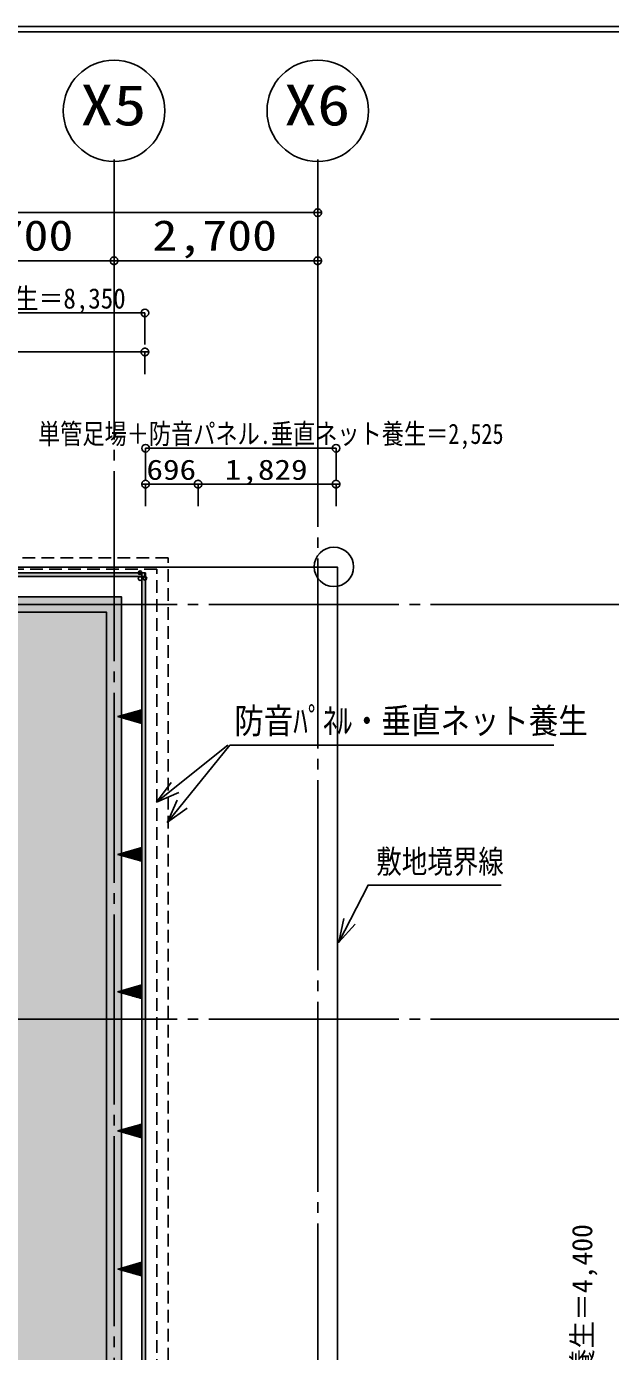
# Model space of a CAD drawing. Units: millimetres, scale not verified. Extents: x -28066 to 28517, y -19778 to 19827.
# Drawn here: x -950 to 6791, y 2252 to 19827 of the extents above; entities that cross this region are included whole.
import ezdxf
from ezdxf.enums import TextEntityAlignment as Align

# ---------------------------------------------------------------- set-up
doc = ezdxf.new("R2010")
doc.units = ezdxf.units.MM
doc.header["$LTSCALE"] = 140
doc.linetypes.add('DASHED1', pattern=[1.8, 1.2, -0.6])
doc.linetypes.add('LONG_CHAIN', pattern=[21, 18, -1, 1, -1])
for name, color, linetype in [('0-0_単管', 5, 'Continuous'), ('0-1_基準芯', 7, 'Continuous'), ('0-3_64', 1, 'Continuous'), ('0-4_50', 7, 'Continuous'), ('0-5_寸法', 7, 'Continuous'), ('0-6_階段', 2, 'DASHED1'), ('0-7_図面枠', 7, 'Continuous'), ('0-9_外形線', 4, 'Continuous'), ('0-E_敷地', 7, 'Continuous'), ('0-F_ネット', 3, 'DASHED1'), ('1-6_50_SNP', 7, 'Continuous'), ('1-7_0', 7, 'Continuous')]:
    doc.layers.add(name, color=color, linetype=linetype)
doc.styles.add('ＭＳ ゴシック', font='')
doc.styles.get('ＭＳ ゴシック').set_extended_font_data('MS Gothic')

# ---------------------------------------------------------------- blocks, each defined once
blk = doc.blocks.new('_DOT')
at = {"layer": '1-7_0'}
blk.add_line((-0.5, 0), (-1, 0), dxfattribs=at)
for points in [[(0.502, -0.032), (0.496, 0.063), (0.484, 0.124), (0.465, 0.184), (0.438, 0.241), (0.405, 0.294), (0.364, 0.342), (0.319, 0.385), (0.268, 0.422), (0.213, 0.452), (0.155, 0.476), (0.094, 0.491), (0.031, 0.499), (-0.031, 0.499), (-0.094, 0.491), (-0.155, 0.476), (-0.213, 0.452), (-0.268, 0.422), (-0.319, 0.385), (-0.364, 0.342), (-0.405, 0.294), (-0.438, 0.241), (-0.465, 0.184), (-0.484, 0.124), (-0.502, 0.032), (-0.5, 0), (0, 0)], [(-0.502, 0.032), (-0.496, -0.063), (-0.484, -0.124), (-0.465, -0.184), (-0.438, -0.241), (-0.405, -0.294), (-0.364, -0.342), (-0.319, -0.385), (-0.268, -0.422), (-0.213, -0.452), (-0.155, -0.476), (-0.094, -0.491), (-0.031, -0.499), (0.031, -0.499), (0.094, -0.491), (0.155, -0.476), (0.213, -0.452), (0.268, -0.422), (0.319, -0.385), (0.364, -0.342), (0.405, -0.294), (0.438, -0.241), (0.465, -0.184), (0.484, -0.124), (0.502, -0.032), (0.5, 0), (0, 0)]]:
    blk.add_lwpolyline(points, close=True, dxfattribs=at)

msp = doc.modelspace()

# ---------------------------------------------------------------- linework, layer by layer
at = {"layer": '0-0_単管'}
for p, q in [((620.4, 12580.2), (-7729.6, 12580.2)), ((620.4, 12531.6), (-7729.6, 12531.6)), ((579.6, 1530.2), (579.6, 12580.2)), ((579.6, 12580.2), (628.2, 12580.2)), ((620.4, 12531.6), (620.4, 12580.2)), ((628.2, 1530.2), (628.2, 12580.2))]:
    msp.add_line(p, q, dxfattribs=at)
for centre in [(555.3, 12580.2), (555.3, 12504.2), (620.4, 12507.3), (555.3, 10675.2), (555.3, 8846.2), (555.3, 7017.2), (555.3, 5188.2), (555.3, 3359.2)]:
    msp.add_circle(centre, 24.3, dxfattribs=at)
at = {"layer": '0-0_単管', "color": 7}
for points in [[(310.3, 12260.2), (-7389.7, -4453.7), (-7389.7, 12260.2)], [(310.3, 12260.2), (-5039.7, -4453.7), (-7389.7, -4453.7)], [(310.3, 12260.2), (-5039.7, -6439.8), (-5039.7, -4453.7)], [(-5039.7, -6439.8), (310.3, 12260.2), (310.3, 1260.2)]]:
    msp.add_solid(points, dxfattribs=at)
at = {"layer": '0-1_基準芯', "linetype": 'LONG_CHAIN'}
for p, q in [((210.3, 15710.9), (210.3, 18062.2)), ((2910.3, 15710.9), (2910.3, 18062.2)), ((210.3, -9170.4), (210.3, 15710.9)), ((2910.3, 15710.9), (2910.3, -9170.4)), ((-16173.1, 12160.2), (10849.6, 12160.2)), ((-16173.1, 6660.2), (10849.6, 6660.2))]:
    msp.add_line(p, q, dxfattribs=at)
at = {"layer": '0-1_基準芯'}
for centre in [(210.3, 18708.1), (2910.3, 18708.1)]:
    msp.add_circle(centre, 672, dxfattribs=at)
at = {"layer": '0-1_基準芯', "color": 5}
for points in [[(628.2, 12580.2), (-7681, 12531.6), (-7729.6, 12580.2)], [(628.2, 12580.2), (579.6, 12531.6), (-7681, 12531.6)], [(628.2, 12580.2), (579.6, 1530.2), (579.6, 12531.6)], [(579.6, 1530.2), (628.2, 12580.2), (628.2, 1578.8)]]:
    msp.add_solid(points, dxfattribs=at)
at = {"layer": '0-3_64'}
for p, q in [((446.9, 10726.1), (446.9, 10619.7)), ((456.3, 10728.8), (577.7, 10728.8)), ((474.9, 10734.1), (474.9, 10611.6)), ((502.9, 10742.2), (502.9, 10603.5)), ((504.8, 10742.8), (577.7, 10742.8)), ((530.9, 10750.3), (530.9, 10595.4)), ((553.3, 10756.8), (577.7, 10756.8)), ((558.9, 10758.4), (558.9, 10587.4)), ((263, 10672.8), (577.7, 10672.8)), ((278.9, 10677.6), (278.9, 10668.2)), ((306.9, 10685.6), (306.9, 10660.1)), ((310.8, 10686.8), (577.7, 10686.8)), ((311.5, 10658.8), (577.7, 10658.8)), ((334.9, 10693.7), (334.9, 10652)), ((359.3, 10700.8), (577.7, 10700.8)), ((360, 10644.8), (577.7, 10644.8)), ((362.9, 10701.8), (362.9, 10643.9)), ((390.9, 10709.9), (390.9, 10635.8)), ((407.8, 10714.8), (577.7, 10714.8)), ((408.5, 10630.8), (577.7, 10630.8)), ((418.9, 10718), (418.9, 10627.8)), ((457, 10616.8), (577.7, 10616.8)), ((505.5, 10602.8), (577.7, 10602.8)), ((554, 10588.8), (577.7, 10588.8)), ((263, 8846.1), (577.7, 8846.1)), ((278.9, 8850.9), (278.9, 8841.5)), ((306.9, 8859), (306.9, 8833.5)), ((310.8, 8860.1), (577.7, 8860.1)), ((311.5, 8832.1), (577.7, 8832.1)), ((334.9, 8867.1), (334.9, 8825.4)), ((359.3, 8874.1), (577.7, 8874.1)), ((360, 8818.1), (577.7, 8818.1)), ((362.9, 8875.2), (362.9, 8817.3)), ((390.9, 8883.3), (390.9, 8809.2)), ((407.8, 8888.1), (577.7, 8888.1)), ((408.5, 8804.1), (577.7, 8804.1)), ((418.9, 8891.3), (418.9, 8801.1)), ((446.9, 8899.4), (446.9, 8793.1)), ((456.3, 8902.1), (577.7, 8902.1)), ((457, 8790.1), (577.7, 8790.1)), ((474.9, 8907.5), (474.9, 8785)), ((502.9, 8915.6), (502.9, 8776.9)), ((504.8, 8916.1), (577.7, 8916.1)), ((530.9, 8923.7), (530.9, 8768.8)), ((553.3, 8930.1), (577.7, 8930.1)), ((558.9, 8931.8), (558.9, 8760.7)), ((505.5, 8776.1), (577.7, 8776.1)), ((554, 8762.1), (577.7, 8762.1)), ((306.9, 7036.1), (306.9, 7010.5)), ((310.8, 7037.2), (577.7, 7037.2)), ((334.9, 7044.1), (334.9, 7002.4)), ((359.3, 7051.2), (577.7, 7051.2)), ((362.9, 7052.2), (362.9, 6994.4)), ((390.9, 7060.3), (390.9, 6986.3)), ((407.8, 7065.2), (577.7, 7065.2)), ((418.9, 7068.4), (418.9, 6978.2)), ((446.9, 7076.5), (446.9, 6970.1)), ((456.3, 7079.2), (577.7, 7079.2)), ((474.9, 7084.6), (474.9, 6962)), ((502.9, 7092.6), (502.9, 6953.9)), ((504.8, 7093.2), (577.7, 7093.2)), ((530.9, 7100.7), (530.9, 6945.9)), ((553.3, 7107.2), (577.7, 7107.2)), ((558.9, 7108.8), (558.9, 6937.8)), ((263, 7023.2), (577.7, 7023.2)), ((278.9, 7028), (278.9, 7018.6)), ((311.5, 7009.2), (577.7, 7009.2)), ((360, 6995.2), (577.7, 6995.2)), ((408.5, 6981.2), (577.7, 6981.2)), ((457, 6967.2), (577.7, 6967.2)), ((505.5, 6953.2), (577.7, 6953.2)), ((554, 6939.2), (577.7, 6939.2)), ((263, 5176.9), (577.7, 5176.9)), ((278.9, 5181.7), (278.9, 5172.3)), ((306.9, 5189.7), (306.9, 5164.2)), ((310.8, 5190.9), (577.7, 5190.9)), ((311.5, 5162.9), (577.7, 5162.9)), ((334.9, 5197.8), (334.9, 5156.1)), ((359.3, 5204.9), (577.7, 5204.9)), ((360, 5148.9), (577.7, 5148.9)), ((362.9, 5205.9), (362.9, 5148)), ((390.9, 5214), (390.9, 5139.9)), ((407.8, 5218.9), (577.7, 5218.9)), ((408.5, 5134.9), (577.7, 5134.9)), ((418.9, 5222.1), (418.9, 5131.9)), ((446.9, 5230.2), (446.9, 5123.8)), ((456.3, 5232.9), (577.7, 5232.9)), ((457, 5120.9), (577.7, 5120.9)), ((474.9, 5238.2), (474.9, 5115.7)), ((502.9, 5246.3), (502.9, 5107.6)), ((504.8, 5246.9), (577.7, 5246.9)), ((505.5, 5106.9), (577.7, 5106.9)), ((530.9, 5254.4), (530.9, 5099.5)), ((553.3, 5260.9), (577.7, 5260.9)), ((558.9, 5262.5), (558.9, 5091.5)), ((554, 5092.9), (577.7, 5092.9)), ((265.1, 3344.5), (579.8, 3344.5)), ((281, 3349.2), (281, 3339.9)), ((309, 3357.3), (309, 3331.8)), ((313, 3358.5), (579.8, 3358.5)), ((337, 3365.4), (337, 3323.7)), ((361.5, 3372.5), (579.8, 3372.5)), ((365, 3373.5), (365, 3315.6)), ((393, 3381.6), (393, 3307.5)), ((410, 3386.5), (579.8, 3386.5)), ((421, 3389.7), (421, 3299.5)), ((449, 3397.7), (449, 3291.4)), ((458.5, 3400.5), (579.8, 3400.5)), ((477, 3405.8), (477, 3283.3)), ((505, 3413.9), (505, 3275.2)), ((507, 3414.5), (579.8, 3414.5)), ((533, 3422), (533, 3267.1)), ((555.5, 3428.5), (579.8, 3428.5)), ((561, 3430.1), (561, 3259)), ((313.6, 3330.5), (579.8, 3330.5)), ((362.1, 3316.5), (579.8, 3316.5)), ((410.6, 3302.5), (579.8, 3302.5)), ((459.1, 3288.5), (579.8, 3288.5)), ((507.6, 3274.5), (579.8, 3274.5)), ((556.1, 3260.5), (579.8, 3260.5))]:
    msp.add_line(p, q, dxfattribs=at)
for points in [[(577.7, 10763.8), (262.7, 10672.9), (577.7, 10581.9)], [(577.7, 8937.2), (262.7, 8846.2), (577.7, 8755.3)], [(577.7, 7114.2), (262.7, 7023.3), (577.7, 6932.4)], [(577.7, 5267.9), (262.7, 5177), (577.7, 5086)], [(579.8, 3435.5), (264.8, 3344.6), (579.8, 3253.6)]]:
    msp.add_lwpolyline(points, close=True, dxfattribs=at)
at = {"layer": '0-4_50'}
for p, q in [((775.4, 9538.4), (966.2, 9797.7)), ((917.6, 9271.3), (1048.4, 9565.6)), ((3189, 7679.9), (3257, 7994.7))]:
    msp.add_line(p, q, dxfattribs=at)
for points in [[(1721.2, 10295), (775.4, 9538.4), (1070.4, 9667.6)], [(6040.2, 10295.8), (1746.4, 10295.8), (917.6, 9271.3), (1178, 9460.7)], [(5342.2, 8438.7), (3578.7, 8438.7), (3189, 7679.9), (3405.2, 7918.5)]]:
    msp.add_lwpolyline(points, dxfattribs=at)
at = {"layer": '0-5_寸法'}
for p, q in [((620.4, 16028.4), (-7729.6, 16028.4)), ((620.4, 16028.4), (620.4, 15608.4)), ((3153.2, 14232.7), (628.2, 14232.7)), ((628.2, 14232.7), (628.2, 13812.7)), ((3153.2, 14232.7), (3153.2, 13812.7))]:
    msp.add_line(p, q, dxfattribs=at)
for centre in [(620.4, 16028.4), (628.2, 14232.7), (3153.2, 14232.7)]:
    msp.add_circle(centre, 50.4, dxfattribs=at)
at = {"layer": '0-6_階段'}
msp.add_lwpolyline([(3453.2, -6719.8), (3453.2, 1878.8), (928.2, 1878.8), (928.2, 12780.2), (-7859.6, 12780.2), (-7859.6, -6240.8)], dxfattribs=at)
at = {"layer": '0-7_図面枠'}
for p, q in [((-28066.5, 19826.6), (28451.8, 19826.6)), ((-27996.5, 19756.6), (28381.8, 19756.6))]:
    msp.add_line(p, q, dxfattribs=at)
at = {"layer": '0-9_外形線'}
for points in [[(-7389.7, 12260.2), (-7389.7, -1539.8), (-2589.7, -1539.8), (-2589.7, -2439.8), (-6189.7, -2439.8), (-6189.7, -3039.8), (-4939.7, -3039.8), (-4939.7, -4939.8), (3010.3, -4939.8), (3010.3, 1260.2), (310.3, 1260.2), (310.3, 12260.2)], [(-7389.7, 12260.2), (-7389.7, -1539.8), (-2589.7, -1539.8), (-2589.7, -2439.8), (-6189.7, -2439.8), (-6189.7, -3039.8), (-5039.7, -3039.8), (-5039.7, -4939.8), (3010.3, -4939.8), (3010.3, 1260.2), (310.3, 1260.2), (310.3, 12260.2)]]:
    msp.add_lwpolyline(points, close=True, dxfattribs=at)
for points in [[(310.3, 1260.2), (310.3, 12260.2), (-7389.7, 12260.2), (-7389.7, -1539.8)], [(310.3, 1260.2), (310.3, 12260.2), (-7389.7, 12260.2)], [(-7189.7, -1339.8), (-7189.7, 12060.2), (110.3, 12060.2), (110.3, 1060.2)]]:
    msp.add_lwpolyline(points, dxfattribs=at)
at = {"layer": '0-E_敷地'}
msp.add_lwpolyline([(-7909.7, -9739.8), (-7909.7, 12653.3), (3174.6, 12653.3), (3174.6, -9739.8)], dxfattribs=at)
msp.add_circle((3125.7, 12658.7), 261.2, dxfattribs=at)
at = {"layer": '0-F_ネット'}
msp.add_lwpolyline([(3303.2, -6719.8), (3303.2, 1728.8), (778.2, 1728.8), (778.2, 12630.2), (-7729.6, 12630.2)], dxfattribs=at)
at = {"layer": '1-6_50_SNP'}
for p, q in [((-7289.7, 17357.5), (2910.3, 17357.5)), ((-2489.7, 16719.4), (210.3, 16719.4)), ((210.3, 16719.4), (2910.3, 16719.4)), ((620.4, 15509.8), (-6695.6, 15509.8)), ((620.4, 15509.8), (620.4, 15215.8)), ((1324.2, 13756.8), (628.2, 13756.8)), ((628.2, 13756.8), (628.2, 13462.8)), ((1324.2, 13756.8), (1324.2, 13462.8)), ((3153.2, 13756.8), (1324.2, 13756.8)), ((1324.2, 13756.8), (1324.2, 13462.8)), ((3153.2, 13756.8), (3153.2, 13462.8))]:
    msp.add_line(p, q, dxfattribs=at)

# ---------------------------------------------------------------- block references
at = {"layer": '1-6_50_SNP', "xscale": 100.8, "yscale": 100.8}
for p in [(2910.3, 17357.5), (210.3, 16719.4), (2910.3, 16719.4), (620.4, 15509.8), (1324.2, 13756.8), (3153.2, 13756.8)]:
    msp.add_blockref('_DOT', p, dxfattribs=at)
at = {"layer": '1-6_50_SNP', "xscale": 100.8, "yscale": 100.8, "rotation": 180}
for p in [(210.3, 16719.4), (628.2, 13756.8), (1324.2, 13756.8)]:
    msp.add_blockref('_DOT', p, dxfattribs=at)

# ---------------------------------------------------------------- texts
at = {"layer": '0-1_基準芯', "style": 'ＭＳ ゴシック', "width": 1.2}
for s, p in [('X5', (-237.7, 18352.5)), ('X6', (2462.3, 18352.5))]:
    msp.add_text(s, height=538.9, dxfattribs=at).set_placement(p, align=Align.BOTTOM_LEFT)
at = {"layer": '0-4_50', "style": 'ＭＳ ゴシック'}
for s, height, width, p in [('防音ﾊﾟﾈﾙ・垂直ネット養生', 336.7, 0.85, (1805.1, 10348)), ('敷地境界線', 309.8, 0.8, (3687.2, 8502.2))]:
    msp.add_text(s, height=height, dxfattribs=dict(at, width=width)).set_placement(p, align=Align.BOTTOM_LEFT)
at = {"layer": '0-5_寸法', "style": 'ＭＳ ゴシック'}
for s, width, p in [('単管足場＋防音パネル.垂直ネット養生＝8,350', 0.9, (-6578.6, 16004.6)), ('単管足場＋防音パネル.垂直ネット養生＝2,525', 0.8, (-797.3, 14208.9))]:
    msp.add_text(s, height=269.4, dxfattribs=dict(at, width=width)).set_placement(p, align=Align.BOTTOM_LEFT)
msp.add_text('枠組足場(610枠)＋防音パネル養生＝4,400', height=269.4, rotation=90, dxfattribs=at).set_placement((6630.5, -3035.8), align=Align.BOTTOM_LEFT)
at = {"layer": '1-6_50_SNP', "style": 'ＭＳ ゴシック', "width": 1.2}
for s, height, p in [('2,700', 404.4, (-1979.7, 16732.7)), ('2,700', 404.4, (720.3, 16732.7)), ('696', 268.9, (640.2, 13733)), ('1,829', 268.9, (1678.7, 13733))]:
    msp.add_text(s, height=height, dxfattribs=at).set_placement(p, align=Align.BOTTOM_LEFT)

doc.saveas('drawing.dxf')
